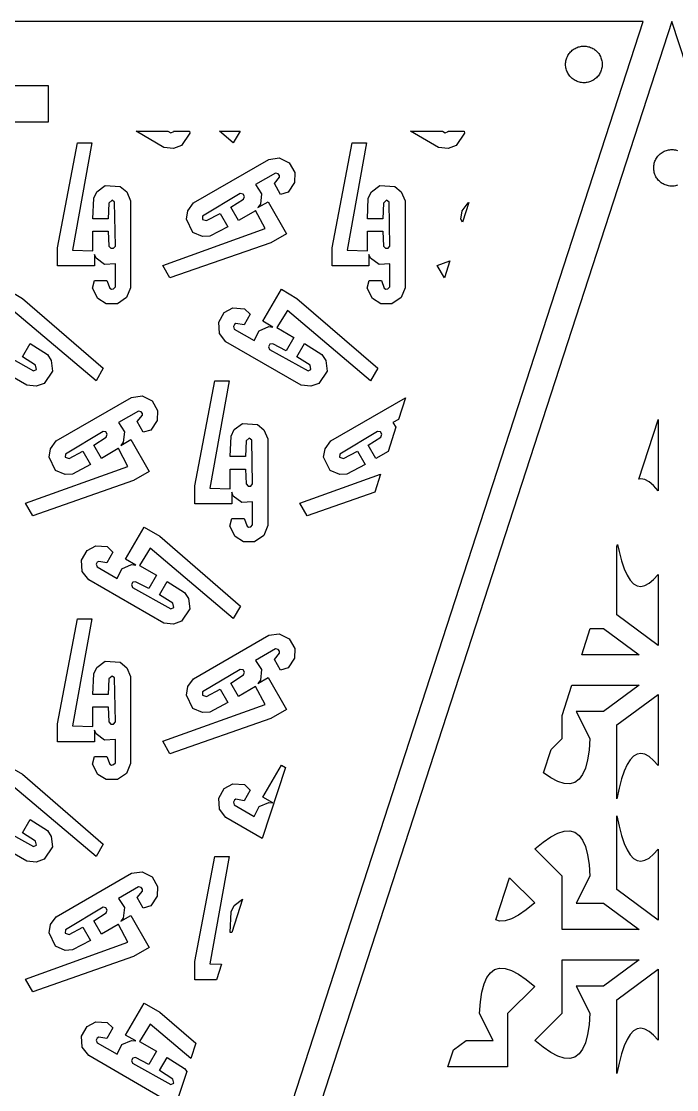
# Model space of a CAD drawing. Header units: metres. Extents: x 20 to 1108, y 20 to 485.
# Drawn here: x 727.3 to 798.9, y 368 to 484.7 of the extents above; entities that cross this region are included whole.
import ezdxf

# ---------------------------------------------------------------- set-up
doc = ezdxf.new("R2010")
doc.units = ezdxf.units.M

msp = doc.modelspace()

# ---------------------------------------------------------------- linework, layer by layer
for p, q in [((795.235, 484.652), (645.235, 484.652)), ((720.235, 253.826), (795.235, 484.652)), ((798.389, 484.652), (723.389, 253.826)), ((873.389, 253.826), (798.389, 484.652)), ((787.912, 481.76), (788.027, 481.81)), ((788.027, 481.81), (788.145, 481.853)), ((788.145, 481.853), (788.265, 481.888)), ((788.265, 481.888), (788.388, 481.915)), ((788.388, 481.915), (788.512, 481.935)), ((788.512, 481.935), (788.637, 481.946)), ((788.637, 481.946), (788.763, 481.95)), ((788.763, 481.95), (788.888, 481.946)), ((788.888, 481.946), (789.013, 481.935)), ((789.013, 481.935), (789.137, 481.915)), ((789.137, 481.915), (789.26, 481.888)), ((789.26, 481.888), (789.381, 481.853)), ((789.381, 481.853), (789.499, 481.81)), ((789.499, 481.81), (789.615, 481.76)), ((786.861, 480.569), (786.903, 480.687)), ((786.903, 480.687), (786.953, 480.802)), ((786.953, 480.802), (787.01, 480.913)), ((787.01, 480.913), (787.074, 481.022)), ((787.074, 481.022), (787.145, 481.126)), ((787.145, 481.126), (787.221, 481.225)), ((787.221, 481.225), (787.305, 481.319)), ((787.305, 481.319), (787.394, 481.408)), ((787.394, 481.408), (787.488, 481.491)), ((787.488, 481.491), (787.588, 481.569)), ((787.588, 481.569), (787.691, 481.639)), ((787.691, 481.639), (787.8, 481.703)), ((787.8, 481.703), (787.912, 481.76)), ((789.615, 481.76), (789.726, 481.703)), ((789.726, 481.703), (789.835, 481.639)), ((789.835, 481.639), (789.938, 481.569)), ((789.938, 481.569), (790.038, 481.491)), ((790.038, 481.491), (790.133, 481.408)), ((790.133, 481.408), (790.22, 481.319)), ((790.22, 481.319), (790.304, 481.225)), ((790.304, 481.225), (790.381, 481.126)), ((790.381, 481.126), (790.452, 481.022)), ((790.452, 481.022), (790.515, 480.913)), ((790.515, 480.913), (790.573, 480.802)), ((790.573, 480.802), (790.623, 480.687)), ((790.623, 480.687), (790.665, 480.569)), ((786.763, 479.95), (786.767, 480.075)), ((786.767, 479.824), (786.763, 479.95)), ((786.767, 480.075), (786.779, 480.201)), ((786.779, 479.699), (786.767, 479.824)), ((786.779, 480.201), (786.799, 480.325)), ((786.799, 479.575), (786.779, 479.699)), ((786.799, 480.325), (786.826, 480.447)), ((786.826, 479.453), (786.799, 479.575)), ((786.826, 480.447), (786.861, 480.569)), ((790.665, 480.569), (790.7, 480.447)), ((790.7, 480.447), (790.727, 480.325)), ((790.727, 479.575), (790.7, 479.453)), ((790.727, 480.325), (790.747, 480.201)), ((790.747, 479.699), (790.727, 479.575)), ((790.747, 480.201), (790.759, 480.075)), ((790.759, 479.824), (790.747, 479.699)), ((790.759, 480.075), (790.763, 479.95)), ((790.763, 479.95), (790.759, 479.824)), ((786.861, 479.332), (786.826, 479.453)), ((786.903, 479.214), (786.861, 479.332)), ((786.953, 479.099), (786.903, 479.214)), ((787.01, 478.986), (786.953, 479.099)), ((787.074, 478.878), (787.01, 478.986)), ((787.145, 478.775), (787.074, 478.878)), ((787.221, 478.675), (787.145, 478.775)), ((787.305, 478.581), (787.221, 478.675)), ((787.394, 478.492), (787.305, 478.581)), ((787.488, 478.409), (787.394, 478.492)), ((787.588, 478.332), (787.488, 478.409)), ((787.691, 478.262), (787.588, 478.332)), ((789.938, 478.332), (789.835, 478.262)), ((790.038, 478.409), (789.938, 478.332)), ((790.133, 478.492), (790.038, 478.409)), ((790.22, 478.581), (790.133, 478.492)), ((790.304, 478.675), (790.22, 478.581)), ((790.381, 478.775), (790.304, 478.675)), ((790.452, 478.878), (790.381, 478.775)), ((790.515, 478.986), (790.452, 478.878)), ((790.573, 479.099), (790.515, 478.986)), ((790.623, 479.214), (790.573, 479.099)), ((790.665, 479.332), (790.623, 479.214)), ((790.7, 479.453), (790.665, 479.332)), ((710.235, 477.652), (730.235, 477.652)), ((730.235, 477.652), (730.235, 473.652)), ((787.8, 478.197), (787.691, 478.262)), ((787.912, 478.141), (787.8, 478.197)), ((788.027, 478.091), (787.912, 478.141)), ((788.145, 478.048), (788.027, 478.091)), ((788.265, 478.013), (788.145, 478.048)), ((788.388, 477.986), (788.265, 478.013)), ((788.512, 477.966), (788.388, 477.986)), ((788.637, 477.954), (788.512, 477.966)), ((788.763, 477.95), (788.637, 477.954)), ((788.888, 477.954), (788.763, 477.95)), ((789.013, 477.966), (788.888, 477.954)), ((789.137, 477.986), (789.013, 477.966)), ((789.26, 478.013), (789.137, 477.986)), ((789.381, 478.048), (789.26, 478.013)), ((789.499, 478.091), (789.381, 478.048)), ((789.615, 478.141), (789.499, 478.091)), ((789.726, 478.197), (789.615, 478.141)), ((789.835, 478.262), (789.726, 478.197)), ((730.235, 473.652), (710.235, 473.652)), ((742.873, 470.894), (739.826, 472.652)), ((739.826, 472.652), (743.308, 472.652)), ((743.308, 472.652), (743.621, 472.479)), ((743.621, 472.479), (743.939, 472.623)), ((743.939, 472.623), (743.932, 472.652)), ((743.932, 472.652), (745.678, 472.652)), ((745.678, 472.652), (745.703, 472.451)), ((748.96, 472.652), (751.185, 472.652)), ((750.455, 471.388), (748.96, 472.652)), ((751.185, 472.652), (750.455, 471.388)), ((772.873, 470.894), (769.826, 472.652)), ((769.826, 472.652), (773.308, 472.652)), ((773.308, 472.652), (773.621, 472.479)), ((773.621, 472.479), (773.939, 472.623)), ((773.939, 472.623), (773.932, 472.652)), ((773.932, 472.652), (775.678, 472.652)), ((775.678, 472.652), (775.703, 472.451)), ((731.24, 459.912), (733.425, 471.379)), ((735.01, 471.379), (732.898, 459.674)), ((733.425, 471.379), (735.01, 471.379)), ((745.703, 472.451), (744.799, 471.102)), ((761.24, 459.912), (763.425, 471.379)), ((765.01, 471.379), (762.898, 459.674)), ((763.425, 471.379), (765.01, 471.379)), ((775.703, 472.451), (774.799, 471.102)), ((743.927, 470.781), (742.873, 470.894)), ((744.799, 471.102), (743.927, 470.781)), ((773.927, 470.781), (772.873, 470.894)), ((774.799, 471.102), (773.927, 470.781)), ((797.02, 470.11), (797.115, 470.193)), ((797.115, 470.193), (797.214, 470.271)), ((797.214, 470.271), (797.318, 470.341)), ((797.318, 470.341), (797.426, 470.405)), ((797.426, 470.405), (797.538, 470.462)), ((797.538, 470.462), (797.653, 470.512)), ((797.653, 470.512), (797.771, 470.554)), ((797.771, 470.554), (797.892, 470.589)), ((797.892, 470.589), (798.014, 470.617)), ((798.014, 470.617), (798.139, 470.636)), ((798.139, 470.636), (798.264, 470.649)), ((798.264, 470.649), (798.389, 470.652)), ((798.389, 470.652), (798.515, 470.649)), ((798.515, 470.649), (798.64, 470.636)), ((798.64, 470.636), (798.764, 470.617)), ((798.764, 470.617), (798.887, 470.589)), ((798.887, 470.589), (799.008, 470.554)), ((746.102, 464.822), (754.323, 469.569)), ((754.323, 469.569), (755.475, 469.735)), ((755.475, 469.735), (756.568, 469.194)), ((756.568, 469.194), (757.18, 468.134)), ((796.405, 468.903), (796.425, 469.027)), ((796.425, 469.027), (796.452, 469.151)), ((796.452, 469.151), (796.487, 469.271)), ((796.487, 469.271), (796.53, 469.388)), ((796.53, 469.388), (796.58, 469.504)), ((796.58, 469.504), (796.637, 469.616)), ((796.637, 469.616), (796.701, 469.725)), ((796.701, 469.725), (796.771, 469.828)), ((796.771, 469.828), (796.848, 469.927)), ((796.848, 469.927), (796.931, 470.022)), ((796.931, 470.022), (797.02, 470.11)), ((755.077, 468.083), (752.894, 466.822)), ((755.368, 468.005), (755.077, 468.083)), ((755.516, 467.824), (755.368, 468.005)), ((755.513, 467.625), (755.516, 467.824)), ((757.18, 468.134), (757.142, 467.058)), ((796.389, 468.652), (796.393, 468.778)), ((796.393, 468.527), (796.389, 468.652)), ((796.393, 468.778), (796.405, 468.903)), ((796.405, 468.402), (796.393, 468.527)), ((796.425, 468.277), (796.405, 468.402)), ((796.452, 468.155), (796.425, 468.277)), ((796.487, 468.034), (796.452, 468.155)), ((796.53, 467.916), (796.487, 468.034)), ((796.58, 467.801), (796.53, 467.916)), ((796.637, 467.69), (796.58, 467.801)), ((735.55, 466.046), (736.465, 466.732)), ((736.465, 466.732), (738.086, 466.624)), ((752.894, 466.822), (753.551, 465.826)), ((754.941, 466.93), (755.513, 467.625)), ((755.614, 465.763), (754.941, 466.93)), ((757.142, 467.058), (756.445, 466.001)), ((765.55, 466.046), (766.465, 466.732)), ((766.465, 466.732), (768.086, 466.624)), ((796.701, 467.581), (796.637, 467.69)), ((796.771, 467.478), (796.701, 467.581)), ((796.848, 467.377), (796.771, 467.478)), ((796.931, 467.283), (796.848, 467.377)), ((797.02, 467.194), (796.931, 467.283)), ((797.115, 467.111), (797.02, 467.194)), ((797.214, 467.034), (797.115, 467.111)), ((797.318, 466.964), (797.214, 467.034)), ((797.426, 466.901), (797.318, 466.964)), ((797.538, 466.843), (797.426, 466.901)), ((797.653, 466.793), (797.538, 466.843)), ((797.771, 466.75), (797.653, 466.793)), ((797.892, 466.715), (797.771, 466.75)), ((798.014, 466.689), (797.892, 466.715)), ((798.139, 466.668), (798.014, 466.689)), ((798.264, 466.656), (798.139, 466.668)), ((798.389, 466.652), (798.264, 466.656)), ((798.515, 466.656), (798.389, 466.652)), ((798.64, 466.668), (798.515, 466.656)), ((798.764, 466.689), (798.64, 466.668)), ((798.887, 466.715), (798.764, 466.689)), ((799.008, 466.75), (798.887, 466.715)), ((735.201, 465.349), (735.55, 466.046)), ((738.086, 466.624), (738.8, 466.029)), ((738.8, 466.029), (739.23, 465.061)), ((751.219, 465.853), (747.101, 463.38)), ((751.535, 465.798), (751.219, 465.853)), ((751.682, 465.543), (751.535, 465.798)), ((751.57, 465.239), (751.682, 465.543)), ((753.551, 465.826), (753.413, 464.678)), ((756.445, 466.001), (755.614, 465.763)), ((765.201, 465.349), (765.55, 466.046)), ((768.086, 466.624), (768.8, 466.029)), ((768.8, 466.029), (769.23, 465.061)), ((735.103, 463.104), (735.201, 465.349)), ((736.858, 464.81), (736.783, 463.104)), ((737.199, 465.118), (736.858, 464.81)), ((737.482, 464.916), (737.199, 465.118)), ((737.564, 460.113), (737.482, 464.916)), ((739.23, 465.061), (739.23, 455.568)), ((745.478, 463.965), (746.102, 464.822)), ((750.194, 464.358), (751.57, 465.239)), ((751.033, 462.904), (750.194, 464.358)), ((753.145, 464.321), (754.246, 464.957)), ((753.413, 464.678), (753.145, 464.321)), ((754.246, 464.957), (756.263, 461.462)), ((765.103, 463.104), (765.201, 465.349)), ((766.858, 464.81), (766.783, 463.104)), ((767.199, 465.118), (766.858, 464.81)), ((767.482, 464.916), (767.199, 465.118)), ((767.564, 460.113), (767.482, 464.916)), ((769.23, 465.061), (769.23, 455.568)), ((775.478, 463.965), (776.102, 464.822)), ((776.191, 464.873), (775.488, 462.709)), ((776.102, 464.822), (776.191, 464.873)), ((745.32, 463.05), (745.478, 463.965)), ((747.101, 463.38), (747.068, 463.033)), ((747.507, 462.893), (749.02, 463.681)), ((749.02, 463.681), (749.861, 462.228)), ((752.888, 463.979), (751.033, 462.904)), ((752.895, 463.988), (752.888, 463.979)), ((753.933, 462.031), (752.895, 463.988)), ((775.32, 463.05), (775.478, 463.965)), ((736.783, 463.104), (735.103, 463.104)), ((742.74, 458.008), (753.933, 462.031)), ((746.038, 461.592), (745.32, 463.05)), ((747.068, 463.033), (747.507, 462.893)), ((749.861, 462.228), (747.869, 461.19)), ((766.783, 463.104), (765.103, 463.104)), ((775.488, 462.709), (775.32, 463.05)), ((735.107, 459.606), (735.103, 461.749)), ((735.103, 461.749), (736.783, 461.749)), ((736.783, 461.749), (736.858, 460.117)), ((747.089, 461.143), (746.038, 461.592)), ((747.869, 461.19), (747.089, 461.143)), ((756.263, 461.462), (754.555, 460.477)), ((765.107, 459.606), (765.103, 461.749)), ((765.103, 461.749), (766.783, 461.749)), ((766.783, 461.749), (766.858, 460.117)), ((731.24, 457.941), (731.24, 459.912)), ((732.898, 459.674), (735.111, 459.595)), ((736.858, 460.117), (737.065, 459.867)), ((737.065, 459.867), (737.359, 459.867)), ((737.359, 459.867), (737.564, 460.113)), ((754.555, 460.477), (743.533, 456.635)), ((761.24, 457.941), (761.24, 459.912)), ((762.898, 459.674), (765.111, 459.595)), ((766.858, 460.117), (767.065, 459.867)), ((767.065, 459.867), (767.359, 459.867)), ((767.359, 459.867), (767.564, 460.113)), ((735.111, 459.595), (735.107, 459.606)), ((735.451, 458.801), (735.275, 459.211)), ((735.275, 459.211), (735.275, 457.941)), ((736.375, 458.108), (735.451, 458.801)), ((765.111, 459.595), (765.107, 459.606)), ((765.451, 458.801), (765.275, 459.211)), ((765.275, 459.211), (765.275, 457.941)), ((766.375, 458.108), (765.451, 458.801)), ((772.74, 458.008), (774.122, 458.505)), ((774.122, 458.505), (773.52, 456.655)), ((735.275, 457.941), (731.24, 457.941)), ((737.567, 458.178), (736.375, 458.108)), ((737.567, 455.657), (737.567, 458.178)), ((743.533, 456.635), (742.74, 458.008)), ((765.275, 457.941), (761.24, 457.941)), ((767.567, 458.178), (766.375, 458.108)), ((767.567, 455.657), (767.567, 458.178)), ((773.52, 456.655), (772.74, 458.008)), ((735.081, 455.514), (735.29, 456.353)), ((735.29, 456.353), (736.636, 456.353)), ((736.636, 456.353), (736.952, 455.509)), ((765.081, 455.514), (765.29, 456.353)), ((765.29, 456.353), (766.636, 456.353)), ((766.636, 456.353), (766.952, 455.509)), ((725.702, 455.391), (727.409, 454.405)), ((735.646, 454.381), (735.081, 455.514)), ((736.952, 455.509), (737.124, 455.406)), ((737.124, 455.406), (737.354, 455.445)), ((737.354, 455.445), (737.567, 455.657)), ((739.23, 455.568), (738.798, 454.486)), ((753.684, 451.897), (755.702, 455.391)), ((755.702, 455.391), (757.409, 454.405)), ((765.646, 454.381), (765.081, 455.514)), ((766.952, 455.509), (767.124, 455.406)), ((767.124, 455.406), (767.354, 455.445)), ((767.354, 455.445), (767.567, 455.657)), ((769.23, 455.568), (768.798, 454.486)), ((727.409, 454.405), (736.248, 446.78)), ((736.559, 453.811), (735.646, 454.381)), ((737.784, 453.811), (736.559, 453.811)), ((738.798, 454.486), (737.784, 453.811)), ((757.409, 454.405), (766.248, 446.78)), ((766.559, 453.811), (765.646, 454.381)), ((767.784, 453.811), (766.559, 453.811)), ((768.798, 454.486), (767.784, 453.811)), ((735.455, 445.407), (726.374, 453.089)), ((748.853, 451.79), (749.466, 452.85)), ((749.466, 452.85), (750.416, 453.355)), ((750.416, 453.355), (751.679, 453.278)), ((752.301, 452.678), (751.629, 451.513)), ((751.679, 453.278), (752.301, 452.678)), ((756.374, 453.089), (755.198, 451.212)), ((765.455, 445.407), (756.374, 453.089)), ((748.932, 450.574), (748.853, 451.79)), ((750.565, 451.564), (750.483, 451.344)), ((750.741, 451.661), (750.565, 451.564)), ((751.629, 451.513), (750.741, 451.661)), ((754.785, 451.262), (753.684, 451.897)), ((749.652, 449.658), (748.932, 450.574)), ((750.483, 451.344), (750.561, 451.054)), ((750.561, 451.054), (752.745, 449.794)), ((752.745, 449.794), (753.279, 450.861)), ((753.279, 450.861), (754.341, 451.315)), ((754.341, 451.315), (754.785, 451.262)), ((755.198, 451.212), (755.211, 451.21)), ((755.211, 451.21), (757.068, 450.142)), ((727.873, 444.912), (719.652, 449.658)), ((727.402, 448.01), (728.241, 449.463)), ((728.241, 449.463), (730.136, 448.257)), ((757.873, 444.912), (749.652, 449.658)), ((754.459, 449.384), (754.311, 449.128)), ((754.311, 449.128), (754.422, 448.828)), ((754.778, 449.439), (754.459, 449.384)), ((756.228, 448.688), (754.778, 449.439)), ((757.068, 450.142), (756.228, 448.688)), ((757.402, 448.01), (758.241, 449.463)), ((758.241, 449.463), (760.136, 448.257)), ((724.422, 448.828), (728.621, 446.497)), ((728.842, 447.092), (727.402, 448.01)), ((730.136, 448.257), (730.566, 447.608)), ((754.422, 448.828), (758.621, 446.497)), ((758.842, 447.092), (757.402, 448.01)), ((760.136, 448.257), (760.566, 447.608)), ((728.939, 446.642), (728.842, 447.092)), ((730.566, 447.608), (730.703, 446.471)), ((758.939, 446.642), (758.842, 447.092)), ((760.566, 447.608), (760.703, 446.471)), ((728.621, 446.497), (728.939, 446.642)), ((730.703, 446.471), (729.799, 445.121)), ((736.248, 446.78), (735.455, 445.407)), ((758.621, 446.497), (758.939, 446.642)), ((760.703, 446.471), (759.799, 445.121)), ((766.248, 446.78), (765.455, 445.407)), ((728.927, 444.801), (727.873, 444.912)), ((729.799, 445.121), (728.927, 444.801)), ((746.24, 433.932), (748.425, 445.399)), ((750.01, 445.399), (747.898, 433.694)), ((748.425, 445.399), (750.01, 445.399)), ((758.927, 444.801), (757.873, 444.912)), ((759.799, 445.121), (758.927, 444.801)), ((731.102, 438.841), (739.323, 443.587)), ((739.323, 443.587), (740.475, 443.753)), ((740.475, 443.753), (741.568, 443.213)), ((761.102, 438.841), (769.263, 443.553)), ((769.263, 443.553), (768.495, 441.189)), ((741.568, 443.213), (742.18, 442.153)), ((742.18, 442.153), (742.142, 441.076)), ((740.077, 442.102), (737.894, 440.842)), ((739.941, 440.948), (740.513, 441.644)), ((740.368, 442.024), (740.077, 442.102)), ((740.516, 441.843), (740.368, 442.024)), ((740.513, 441.644), (740.516, 441.843)), ((742.142, 441.076), (741.445, 440.02)), ((768.495, 441.189), (767.894, 440.842)), ((794.766, 434.669), (796.874, 441.154)), ((796.874, 441.154), (796.884, 441.161)), ((796.884, 441.161), (796.884, 433.387)), ((736.219, 439.871), (732.101, 437.4)), ((736.535, 439.818), (736.219, 439.871)), ((736.682, 439.563), (736.535, 439.818)), ((737.894, 440.842), (738.551, 439.846)), ((738.551, 439.846), (738.413, 438.697)), ((740.614, 439.782), (739.941, 440.948)), ((741.445, 440.02), (740.614, 439.782)), ((750.201, 439.367), (750.55, 440.066)), ((750.55, 440.066), (751.465, 440.751)), ((751.465, 440.751), (753.086, 440.643)), ((753.086, 440.643), (753.8, 440.048)), ((753.8, 440.048), (754.23, 439.08)), ((766.219, 439.871), (762.101, 437.4)), ((766.535, 439.818), (766.219, 439.871)), ((766.682, 439.563), (766.535, 439.818)), ((768.221, 440.346), (767.359, 437.692)), ((767.894, 440.842), (768.221, 440.346)), ((730.478, 437.984), (731.102, 438.841)), ((735.194, 438.377), (736.57, 439.258)), ((736.57, 439.258), (736.682, 439.563)), ((738.145, 438.341), (739.246, 438.976)), ((738.413, 438.697), (738.145, 438.341)), ((739.246, 438.976), (741.263, 435.482)), ((750.103, 437.122), (750.201, 439.367)), ((751.858, 438.829), (751.783, 437.122)), ((752.199, 439.138), (751.858, 438.829)), ((752.482, 438.935), (752.199, 439.138)), ((752.564, 434.133), (752.482, 438.935)), ((754.23, 439.08), (754.23, 429.587)), ((760.478, 437.984), (761.102, 438.841)), ((765.194, 438.377), (766.57, 439.258)), ((766.57, 439.258), (766.682, 439.563)), ((730.32, 437.069), (730.478, 437.984)), ((732.507, 436.911), (734.02, 437.7)), ((734.02, 437.7), (734.861, 436.246)), ((736.033, 436.923), (735.194, 438.377)), ((737.888, 437.998), (736.033, 436.923)), ((737.895, 438.007), (737.888, 437.998)), ((738.933, 436.051), (737.895, 438.007)), ((760.32, 437.069), (760.478, 437.984)), ((762.507, 436.911), (764.02, 437.7)), ((764.02, 437.7), (764.861, 436.246)), ((766.033, 436.923), (765.194, 438.377)), ((767.359, 437.692), (766.033, 436.923)), ((731.038, 435.611), (730.32, 437.069)), ((732.101, 437.4), (732.068, 437.053)), ((732.068, 437.053), (732.507, 436.911)), ((751.783, 437.122), (750.103, 437.122)), ((761.038, 435.611), (760.32, 437.069)), ((762.101, 437.4), (762.068, 437.053)), ((762.068, 437.053), (762.507, 436.911)), ((727.74, 432.027), (738.933, 436.051)), ((732.089, 435.161), (731.038, 435.611)), ((732.869, 435.209), (732.089, 435.161)), ((734.861, 436.246), (732.869, 435.209)), ((741.263, 435.482), (739.555, 434.496)), ((750.107, 433.624), (750.103, 435.768)), ((750.103, 435.768), (751.783, 435.768)), ((751.783, 435.768), (751.858, 434.136)), ((757.74, 432.027), (766.548, 435.193)), ((762.089, 435.161), (761.038, 435.611)), ((762.869, 435.209), (762.089, 435.161)), ((764.861, 436.246), (762.869, 435.209)), ((766.548, 435.193), (765.908, 433.225)), ((739.555, 434.496), (728.533, 430.654)), ((751.858, 434.136), (752.065, 433.887)), ((752.359, 433.887), (752.564, 434.133)), ((795, 434.706), (794.766, 434.669)), ((795.437, 434.614), (795, 434.706)), ((795.898, 434.362), (795.437, 434.614)), ((796.382, 433.95), (795.898, 434.362)), ((746.24, 431.96), (746.24, 433.932)), ((747.898, 433.694), (750.111, 433.614)), ((750.111, 433.614), (750.107, 433.624)), ((750.451, 432.82), (750.275, 433.231)), ((750.275, 433.231), (750.275, 431.96)), ((751.375, 432.127), (750.451, 432.82)), ((752.065, 433.887), (752.359, 433.887)), ((765.908, 433.225), (758.533, 430.654)), ((796.884, 433.387), (796.382, 433.95)), ((728.533, 430.654), (727.74, 432.027)), ((750.275, 431.96), (746.24, 431.96)), ((752.567, 432.197), (751.375, 432.127)), ((752.567, 429.677), (752.567, 432.197)), ((758.533, 430.654), (757.74, 432.027)), ((738.684, 425.916), (740.702, 429.41)), ((740.702, 429.41), (742.409, 428.425)), ((750.081, 429.533), (750.29, 430.371)), ((750.646, 428.401), (750.081, 429.533)), ((750.29, 430.371), (751.636, 430.371)), ((751.636, 430.371), (751.952, 429.528)), ((751.952, 429.528), (752.124, 429.425)), ((752.124, 429.425), (752.354, 429.464)), ((752.354, 429.464), (752.567, 429.677)), ((754.23, 429.587), (753.798, 428.505)), ((742.409, 428.425), (751.248, 420.799)), ((751.559, 427.829), (750.646, 428.401)), ((753.798, 428.505), (752.784, 427.829)), ((734.466, 426.868), (735.416, 427.374)), ((735.416, 427.374), (736.679, 427.298)), ((736.679, 427.298), (737.301, 426.697)), ((741.374, 427.109), (740.198, 425.231)), ((750.455, 419.426), (741.374, 427.109)), ((752.784, 427.829), (751.559, 427.829)), ((792.373, 427.302), (792.449, 427.537)), ((792.373, 419.835), (792.373, 427.302)), ((792.449, 427.537), (792.612, 426.753)), ((733.853, 425.809), (734.466, 426.868)), ((733.932, 424.593), (733.853, 425.809)), ((737.301, 426.697), (736.629, 425.531)), ((739.785, 425.28), (738.684, 425.916)), ((792.612, 426.753), (792.882, 425.734)), ((735.565, 425.583), (735.483, 425.363)), ((735.483, 425.363), (735.561, 425.073)), ((735.561, 425.073), (737.745, 423.814)), ((735.741, 425.68), (735.565, 425.583)), ((736.629, 425.531), (735.741, 425.68)), ((737.745, 423.814), (738.279, 424.88)), ((738.279, 424.88), (739.341, 425.333)), ((739.341, 425.333), (739.785, 425.28)), ((740.198, 425.231), (740.211, 425.229)), ((740.211, 425.229), (742.068, 424.16)), ((792.882, 425.734), (793.175, 424.871)), ((793.175, 424.871), (793.492, 424.168)), ((734.652, 423.678), (733.932, 424.593)), ((742.873, 418.932), (734.652, 423.678)), ((742.068, 424.16), (741.228, 422.706)), ((742.402, 422.029), (743.241, 423.483)), ((743.241, 423.483), (745.136, 422.277)), ((793.492, 424.168), (793.833, 423.624)), ((793.833, 423.624), (794.198, 423.239)), ((795.898, 423.29), (796.382, 423.701)), ((796.382, 423.701), (796.884, 424.266)), ((796.884, 424.266), (796.884, 416.491)), ((739.459, 423.402), (739.311, 423.148)), ((739.311, 423.148), (739.422, 422.847)), ((739.422, 422.847), (743.621, 420.517)), ((739.778, 423.458), (739.459, 423.402)), ((741.228, 422.706), (739.778, 423.458)), ((794.198, 423.239), (794.588, 423.012)), ((794.588, 423.012), (795, 422.946)), ((795, 422.946), (795.437, 423.038)), ((795.437, 423.038), (795.898, 423.29)), ((743.842, 421.111), (742.402, 422.029)), ((745.136, 422.277), (745.566, 421.626)), ((745.566, 421.626), (745.703, 420.489)), ((743.621, 420.517), (743.939, 420.661)), ((743.939, 420.661), (743.842, 421.111)), ((745.703, 420.489), (744.799, 419.14)), ((751.248, 420.799), (750.455, 419.426)), ((731.24, 407.95), (733.425, 419.418)), ((735.01, 419.418), (732.898, 407.712)), ((733.425, 419.418), (735.01, 419.418)), ((743.927, 418.82), (742.873, 418.932)), ((744.799, 419.14), (743.927, 418.82)), ((796.884, 416.491), (792.373, 419.835)), ((754.323, 417.607), (755.475, 417.773)), ((755.475, 417.773), (756.568, 417.233)), ((788.53, 415.476), (789.465, 418.352)), ((789.465, 418.352), (790.889, 418.352)), ((790.889, 418.352), (794.814, 415.476)), ((746.102, 412.861), (754.323, 417.607)), ((756.568, 417.233), (757.18, 416.173)), ((755.077, 416.121), (752.894, 414.861)), ((754.941, 414.968), (755.513, 415.663)), ((755.368, 416.043), (755.077, 416.121)), ((755.516, 415.862), (755.368, 416.043)), ((755.513, 415.663), (755.516, 415.862)), ((757.18, 416.173), (757.142, 415.096)), ((794.814, 415.476), (788.53, 415.476)), ((735.55, 414.084), (736.465, 414.77)), ((736.465, 414.77), (738.086, 414.662)), ((738.086, 414.662), (738.8, 414.068)), ((752.894, 414.861), (753.551, 413.864)), ((755.614, 413.802), (754.941, 414.968)), ((757.142, 415.096), (756.445, 414.039)), ((735.103, 411.142), (735.201, 413.387)), ((735.201, 413.387), (735.55, 414.084)), ((737.199, 413.156), (736.858, 412.848)), ((737.482, 412.954), (737.199, 413.156)), ((738.8, 414.068), (739.23, 413.1)), ((739.23, 413.1), (739.23, 403.607)), ((751.219, 413.891), (747.101, 411.419)), ((750.194, 412.397), (751.57, 413.277)), ((751.535, 413.836), (751.219, 413.891)), ((751.682, 413.581), (751.535, 413.836)), ((751.57, 413.277), (751.682, 413.581)), ((753.145, 412.36), (754.246, 412.995)), ((753.551, 413.864), (753.413, 412.716)), ((754.246, 412.995), (756.263, 409.501)), ((756.445, 414.039), (755.614, 413.802)), ((736.858, 412.848), (736.783, 411.142)), ((737.564, 408.152), (737.482, 412.954)), ((745.32, 411.088), (745.478, 412.003)), ((745.478, 412.003), (746.102, 412.861)), ((751.033, 410.943), (750.194, 412.397)), ((752.888, 412.017), (751.033, 410.943)), ((752.895, 412.027), (752.888, 412.017)), ((753.933, 410.069), (752.895, 412.027)), ((753.413, 412.716), (753.145, 412.36)), ((786.376, 408.844), (787.458, 412.177)), ((787.458, 412.177), (794.814, 412.177)), ((794.814, 412.177), (790.889, 409.301)), ((736.783, 411.142), (735.103, 411.142)), ((746.038, 409.63), (745.32, 411.088)), ((747.101, 411.419), (747.068, 411.071)), ((747.068, 411.071), (747.507, 410.931)), ((747.507, 410.931), (749.02, 411.719)), ((749.02, 411.719), (749.861, 410.266)), ((792.373, 407.818), (796.884, 411.161)), ((796.884, 411.161), (796.884, 403.387)), ((735.107, 407.644), (735.103, 409.787)), ((735.103, 409.787), (736.783, 409.787)), ((736.783, 409.787), (736.858, 408.155)), ((742.74, 406.046), (753.933, 410.069)), ((747.089, 409.181), (746.038, 409.63)), ((749.861, 410.266), (747.869, 409.228)), ((756.263, 409.501), (754.555, 408.516)), ((754.555, 408.516), (743.533, 404.673)), ((747.869, 409.228), (747.089, 409.181)), ((786.376, 406.337), (786.376, 408.844)), ((790.889, 409.301), (787.925, 409.301)), ((787.925, 409.301), (789.407, 406.338)), ((731.24, 405.98), (731.24, 407.95)), ((732.898, 407.712), (735.111, 407.633)), ((735.111, 407.633), (735.107, 407.644)), ((735.451, 406.839), (735.275, 407.249)), ((735.275, 407.249), (735.275, 405.98)), ((736.858, 408.155), (737.065, 407.906)), ((737.065, 407.906), (737.359, 407.906)), ((737.359, 407.906), (737.564, 408.152)), ((792.373, 399.748), (792.373, 407.818)), ((735.275, 405.98), (731.24, 405.98)), ((736.375, 406.147), (735.451, 406.839)), ((737.567, 406.216), (736.375, 406.147)), ((737.567, 403.695), (737.567, 406.216)), ((743.533, 404.673), (742.74, 406.046)), ((785.174, 405.146), (786.376, 406.337)), ((789.407, 406.338), (789.323, 405.081)), ((784.345, 402.594), (785.174, 405.146)), ((789.323, 405.081), (789.164, 404.007)), ((735.081, 403.553), (735.29, 404.391)), ((735.29, 404.391), (736.636, 404.391)), ((736.636, 404.391), (736.952, 403.548)), ((737.354, 403.484), (737.567, 403.695)), ((789.164, 404.007), (788.929, 403.117)), ((793.833, 404.028), (793.492, 403.484)), ((794.198, 404.413), (793.833, 404.028)), ((794.588, 404.641), (794.198, 404.413)), ((795, 404.706), (794.588, 404.641)), ((795.437, 404.614), (795, 404.706)), ((795.898, 404.362), (795.437, 404.614)), ((796.382, 403.95), (795.898, 404.362)), ((796.884, 403.387), (796.382, 403.95)), ((725.702, 403.43), (727.409, 402.444)), ((735.646, 402.42), (735.081, 403.553)), ((736.952, 403.548), (737.124, 403.444)), ((737.124, 403.444), (737.354, 403.484)), ((738.798, 402.525), (737.784, 401.849)), ((739.23, 403.607), (738.798, 402.525)), ((756.144, 403.175), (753.62, 395.406)), ((753.684, 399.935), (755.702, 403.43)), ((755.702, 403.43), (756.144, 403.175)), ((785.154, 402.036), (784.345, 402.594)), ((788.929, 403.117), (788.617, 402.411)), ((793.175, 402.782), (792.882, 401.92)), ((793.492, 403.484), (793.175, 402.782)), ((727.409, 402.444), (736.248, 394.819)), ((736.559, 401.849), (735.646, 402.42)), ((737.784, 401.849), (736.559, 401.849)), ((749.466, 400.888), (750.416, 401.394)), ((750.416, 401.394), (751.679, 401.317)), ((751.679, 401.317), (752.301, 400.716)), ((785.923, 401.64), (785.154, 402.036)), ((786.613, 401.427), (785.923, 401.64)), ((787.228, 401.398), (786.613, 401.427)), ((787.767, 401.552), (787.228, 401.398)), ((788.23, 401.89), (787.767, 401.552)), ((788.617, 402.411), (788.23, 401.89)), ((792.882, 401.92), (792.612, 400.9)), ((735.455, 393.445), (726.374, 401.128)), ((748.853, 399.828), (749.466, 400.888)), ((752.301, 400.716), (751.629, 399.551)), ((792.612, 400.9), (792.373, 399.748)), ((748.932, 398.612), (748.853, 399.828)), ((750.565, 399.602), (750.483, 399.382)), ((750.483, 399.382), (750.561, 399.092)), ((750.561, 399.092), (752.745, 397.832)), ((750.741, 399.699), (750.565, 399.602)), ((751.629, 399.551), (750.741, 399.699)), ((753.279, 398.899), (754.341, 399.353)), ((754.785, 399.3), (753.684, 399.935)), ((754.341, 399.353), (754.785, 399.3)), ((749.652, 397.696), (748.932, 398.612)), ((752.745, 397.832), (753.279, 398.899)), ((792.373, 389.835), (792.373, 397.904)), ((792.373, 397.904), (792.612, 396.753)), ((727.873, 392.95), (719.652, 397.696)), ((724.422, 396.866), (728.621, 394.536)), ((727.402, 396.049), (728.241, 397.501)), ((728.241, 397.501), (730.136, 396.295)), ((753.62, 395.406), (749.652, 397.696)), ((792.612, 396.753), (792.882, 395.734)), ((728.842, 395.131), (727.402, 396.049)), ((730.136, 396.295), (730.566, 395.646)), ((730.566, 395.646), (730.703, 394.509)), ((784.311, 395.035), (785.154, 395.616)), ((785.154, 395.616), (785.923, 396.013)), ((785.923, 396.013), (786.613, 396.226)), ((786.613, 396.226), (787.228, 396.255)), ((787.228, 396.255), (787.767, 396.101)), ((787.767, 396.101), (788.23, 395.762)), ((788.23, 395.762), (788.617, 395.241)), ((792.882, 395.734), (793.175, 394.871)), ((728.621, 394.536), (728.939, 394.68)), ((728.939, 394.68), (728.842, 395.131)), ((730.703, 394.509), (729.799, 393.159)), ((736.248, 394.819), (735.455, 393.445)), ((783.394, 394.274), (784.311, 395.035)), ((788.617, 395.241), (788.929, 394.534)), ((788.929, 394.534), (789.164, 393.646)), ((793.175, 394.871), (793.492, 394.168)), ((729.799, 393.159), (728.927, 392.839)), ((746.24, 381.971), (748.425, 393.437)), ((750.01, 393.437), (747.898, 381.732)), ((748.425, 393.437), (750.01, 393.437)), ((786.376, 391.316), (783.394, 394.274)), ((789.164, 393.646), (789.323, 392.571)), ((793.492, 394.168), (793.833, 393.624)), ((793.833, 393.624), (794.198, 393.239)), ((794.198, 393.239), (794.588, 393.012)), ((795.437, 393.038), (795.898, 393.29)), ((795.898, 393.29), (796.382, 393.701)), ((796.382, 393.701), (796.884, 394.266)), ((796.884, 394.266), (796.884, 386.491)), ((728.927, 392.839), (727.873, 392.95)), ((789.323, 392.571), (789.407, 391.315)), ((794.588, 393.012), (795, 392.946)), ((795, 392.946), (795.437, 393.038)), ((731.102, 386.879), (739.323, 391.625)), ((739.323, 391.625), (740.475, 391.792)), ((740.475, 391.792), (741.568, 391.251)), ((741.568, 391.251), (742.18, 390.192)), ((779.122, 386.521), (780.618, 391.125)), ((780.618, 391.125), (783.385, 388.379)), ((786.376, 385.476), (786.376, 391.316)), ((789.407, 391.315), (787.925, 388.352)), ((740.077, 390.14), (737.894, 388.88)), ((739.941, 388.987), (740.513, 389.683)), ((740.368, 390.063), (740.077, 390.14)), ((740.516, 389.881), (740.368, 390.063)), ((740.513, 389.683), (740.516, 389.881)), ((742.18, 390.192), (742.142, 389.114)), ((796.884, 386.491), (792.373, 389.835)), ((737.894, 388.88), (738.551, 387.884)), ((740.614, 387.82), (739.941, 388.987)), ((742.142, 389.114), (741.445, 388.059)), ((751.469, 388.789), (750.291, 385.161)), ((750.55, 388.104), (751.465, 388.789)), ((751.465, 388.789), (751.469, 388.789)), ((736.219, 387.91), (732.101, 385.438)), ((736.535, 387.856), (736.219, 387.91)), ((736.682, 387.601), (736.535, 387.856)), ((736.57, 387.296), (736.682, 387.601)), ((738.551, 387.884), (738.413, 386.736)), ((741.445, 388.059), (740.614, 387.82)), ((750.103, 385.161), (750.201, 387.405)), ((750.201, 387.405), (750.55, 388.104)), ((782.468, 387.617), (781.625, 387.036)), ((783.385, 388.379), (782.468, 387.617)), ((787.925, 388.352), (790.889, 388.352)), ((790.889, 388.352), (794.814, 385.476)), ((730.478, 386.022), (731.102, 386.879)), ((735.194, 386.415), (736.57, 387.296)), ((736.033, 384.961), (735.194, 386.415)), ((738.145, 386.379), (739.246, 387.015)), ((738.413, 386.736), (738.145, 386.379)), ((739.246, 387.015), (741.263, 383.52)), ((779.551, 386.398), (779.122, 386.521)), ((780.166, 386.427), (779.551, 386.398)), ((780.856, 386.64), (780.166, 386.427)), ((781.625, 387.036), (780.856, 386.64)), ((730.32, 385.108), (730.478, 386.022)), ((731.038, 383.65), (730.32, 385.108)), ((732.101, 385.438), (732.068, 385.091)), ((732.068, 385.091), (732.507, 384.95)), ((732.507, 384.95), (734.02, 385.738)), ((734.02, 385.738), (734.861, 384.284)), ((737.888, 386.036), (736.033, 384.961)), ((737.895, 386.045), (737.888, 386.036)), ((738.933, 384.088), (737.895, 386.045)), ((750.291, 385.161), (750.103, 385.161)), ((794.814, 385.476), (786.376, 385.476)), ((727.74, 380.066), (738.933, 384.088)), ((734.861, 384.284), (732.869, 383.247)), ((732.089, 383.2), (731.038, 383.65)), ((732.869, 383.247), (732.089, 383.2)), ((741.263, 383.52), (739.555, 382.534)), ((739.555, 382.534), (728.533, 378.693)), ((746.24, 379.998), (746.24, 381.971)), ((747.898, 381.732), (749.162, 381.687)), ((749.162, 381.687), (748.613, 379.998)), ((786.376, 376.337), (786.376, 382.177)), ((786.376, 382.177), (794.814, 382.177)), ((794.814, 382.177), (790.889, 379.301)), ((778.162, 380.241), (778.549, 380.762)), ((778.549, 380.762), (779.012, 381.101)), ((779.012, 381.101), (779.551, 381.255)), ((779.551, 381.255), (780.166, 381.226)), ((780.166, 381.226), (780.856, 381.013)), ((780.856, 381.013), (781.625, 380.616)), ((781.625, 380.616), (782.468, 380.035)), ((792.373, 377.818), (796.884, 381.161)), ((796.884, 381.161), (796.884, 373.387)), ((728.533, 378.693), (727.74, 380.066)), ((748.613, 379.998), (746.24, 379.998)), ((777.615, 378.646), (777.85, 379.534)), ((777.85, 379.534), (778.162, 380.241)), ((783.385, 379.274), (780.403, 376.316)), ((782.468, 380.035), (783.385, 379.274)), ((790.889, 379.301), (787.925, 379.301)), ((787.925, 379.301), (789.407, 376.338)), ((777.456, 377.571), (777.615, 378.646)), ((738.684, 373.954), (740.702, 377.448)), ((740.702, 377.448), (742.409, 376.463)), ((777.372, 376.315), (777.456, 377.571)), ((792.373, 369.748), (792.373, 377.818)), ((742.409, 376.463), (746.358, 373.057)), ((778.854, 373.352), (777.372, 376.315)), ((780.403, 376.316), (780.403, 370.476)), ((783.394, 373.379), (786.376, 376.337)), ((789.407, 376.338), (789.323, 375.081)), ((733.853, 373.848), (734.466, 374.907)), ((734.466, 374.907), (735.416, 375.412)), ((735.416, 375.412), (736.679, 375.336)), ((737.301, 374.736), (736.629, 373.57)), ((736.679, 375.336), (737.301, 374.736)), ((741.374, 375.148), (740.198, 373.27)), ((745.816, 371.39), (741.374, 375.148)), ((789.323, 375.081), (789.164, 374.007)), ((794.588, 374.641), (794.198, 374.413)), ((795, 374.706), (794.588, 374.641)), ((795.437, 374.614), (795, 374.706)), ((795.898, 374.362), (795.437, 374.614)), ((733.932, 372.631), (733.853, 373.848)), ((735.565, 373.621), (735.483, 373.402)), ((735.483, 373.402), (735.561, 373.111)), ((735.741, 373.719), (735.565, 373.621)), ((736.629, 373.57), (735.741, 373.719)), ((738.279, 372.918), (739.341, 373.371)), ((739.785, 373.319), (738.684, 373.954)), ((739.341, 373.371), (739.785, 373.319)), ((774.515, 372.344), (775.89, 373.352)), ((775.89, 373.352), (778.854, 373.352)), ((784.311, 372.617), (783.394, 373.379)), ((789.164, 374.007), (788.929, 373.117)), ((793.492, 373.484), (793.175, 372.782)), ((793.833, 374.028), (793.492, 373.484)), ((794.198, 374.413), (793.833, 374.028)), ((796.382, 373.95), (795.898, 374.362)), ((796.884, 373.387), (796.382, 373.95)), ((734.652, 371.717), (733.932, 372.631)), ((735.561, 373.111), (737.745, 371.852)), ((737.745, 371.852), (738.279, 372.918)), ((740.198, 373.27), (740.211, 373.268)), ((740.211, 373.268), (742.068, 372.199)), ((742.068, 372.199), (741.228, 370.744)), ((746.358, 373.057), (745.816, 371.39)), ((773.909, 370.476), (774.515, 372.344)), ((785.154, 372.036), (784.311, 372.617)), ((788.617, 372.411), (788.23, 371.89)), ((788.929, 373.117), (788.617, 372.411)), ((793.175, 372.782), (792.882, 371.92)), ((742.873, 366.971), (734.652, 371.717)), ((739.459, 371.441), (739.311, 371.187)), ((739.311, 371.187), (739.422, 370.886)), ((739.778, 371.496), (739.459, 371.441)), ((741.228, 370.744), (739.778, 371.496)), ((742.402, 370.068), (743.241, 371.521)), ((743.241, 371.521), (745.136, 370.315)), ((785.923, 371.64), (785.154, 372.036)), ((786.613, 371.427), (785.923, 371.64)), ((787.228, 371.398), (786.613, 371.427)), ((787.767, 371.552), (787.228, 371.398)), ((788.23, 371.89), (787.767, 371.552)), ((792.882, 371.92), (792.612, 370.9)), ((739.422, 370.886), (743.621, 368.556)), ((743.842, 369.15), (742.402, 370.068)), ((745.358, 369.98), (744.4, 367.031)), ((745.136, 370.315), (745.358, 369.98)), ((780.403, 370.476), (773.909, 370.476)), ((792.612, 370.9), (792.373, 369.748)), ((743.621, 368.556), (743.939, 368.699)), ((743.939, 368.699), (743.842, 369.15))]:
    msp.add_line(p, q)

doc.saveas('drawing.dxf')
